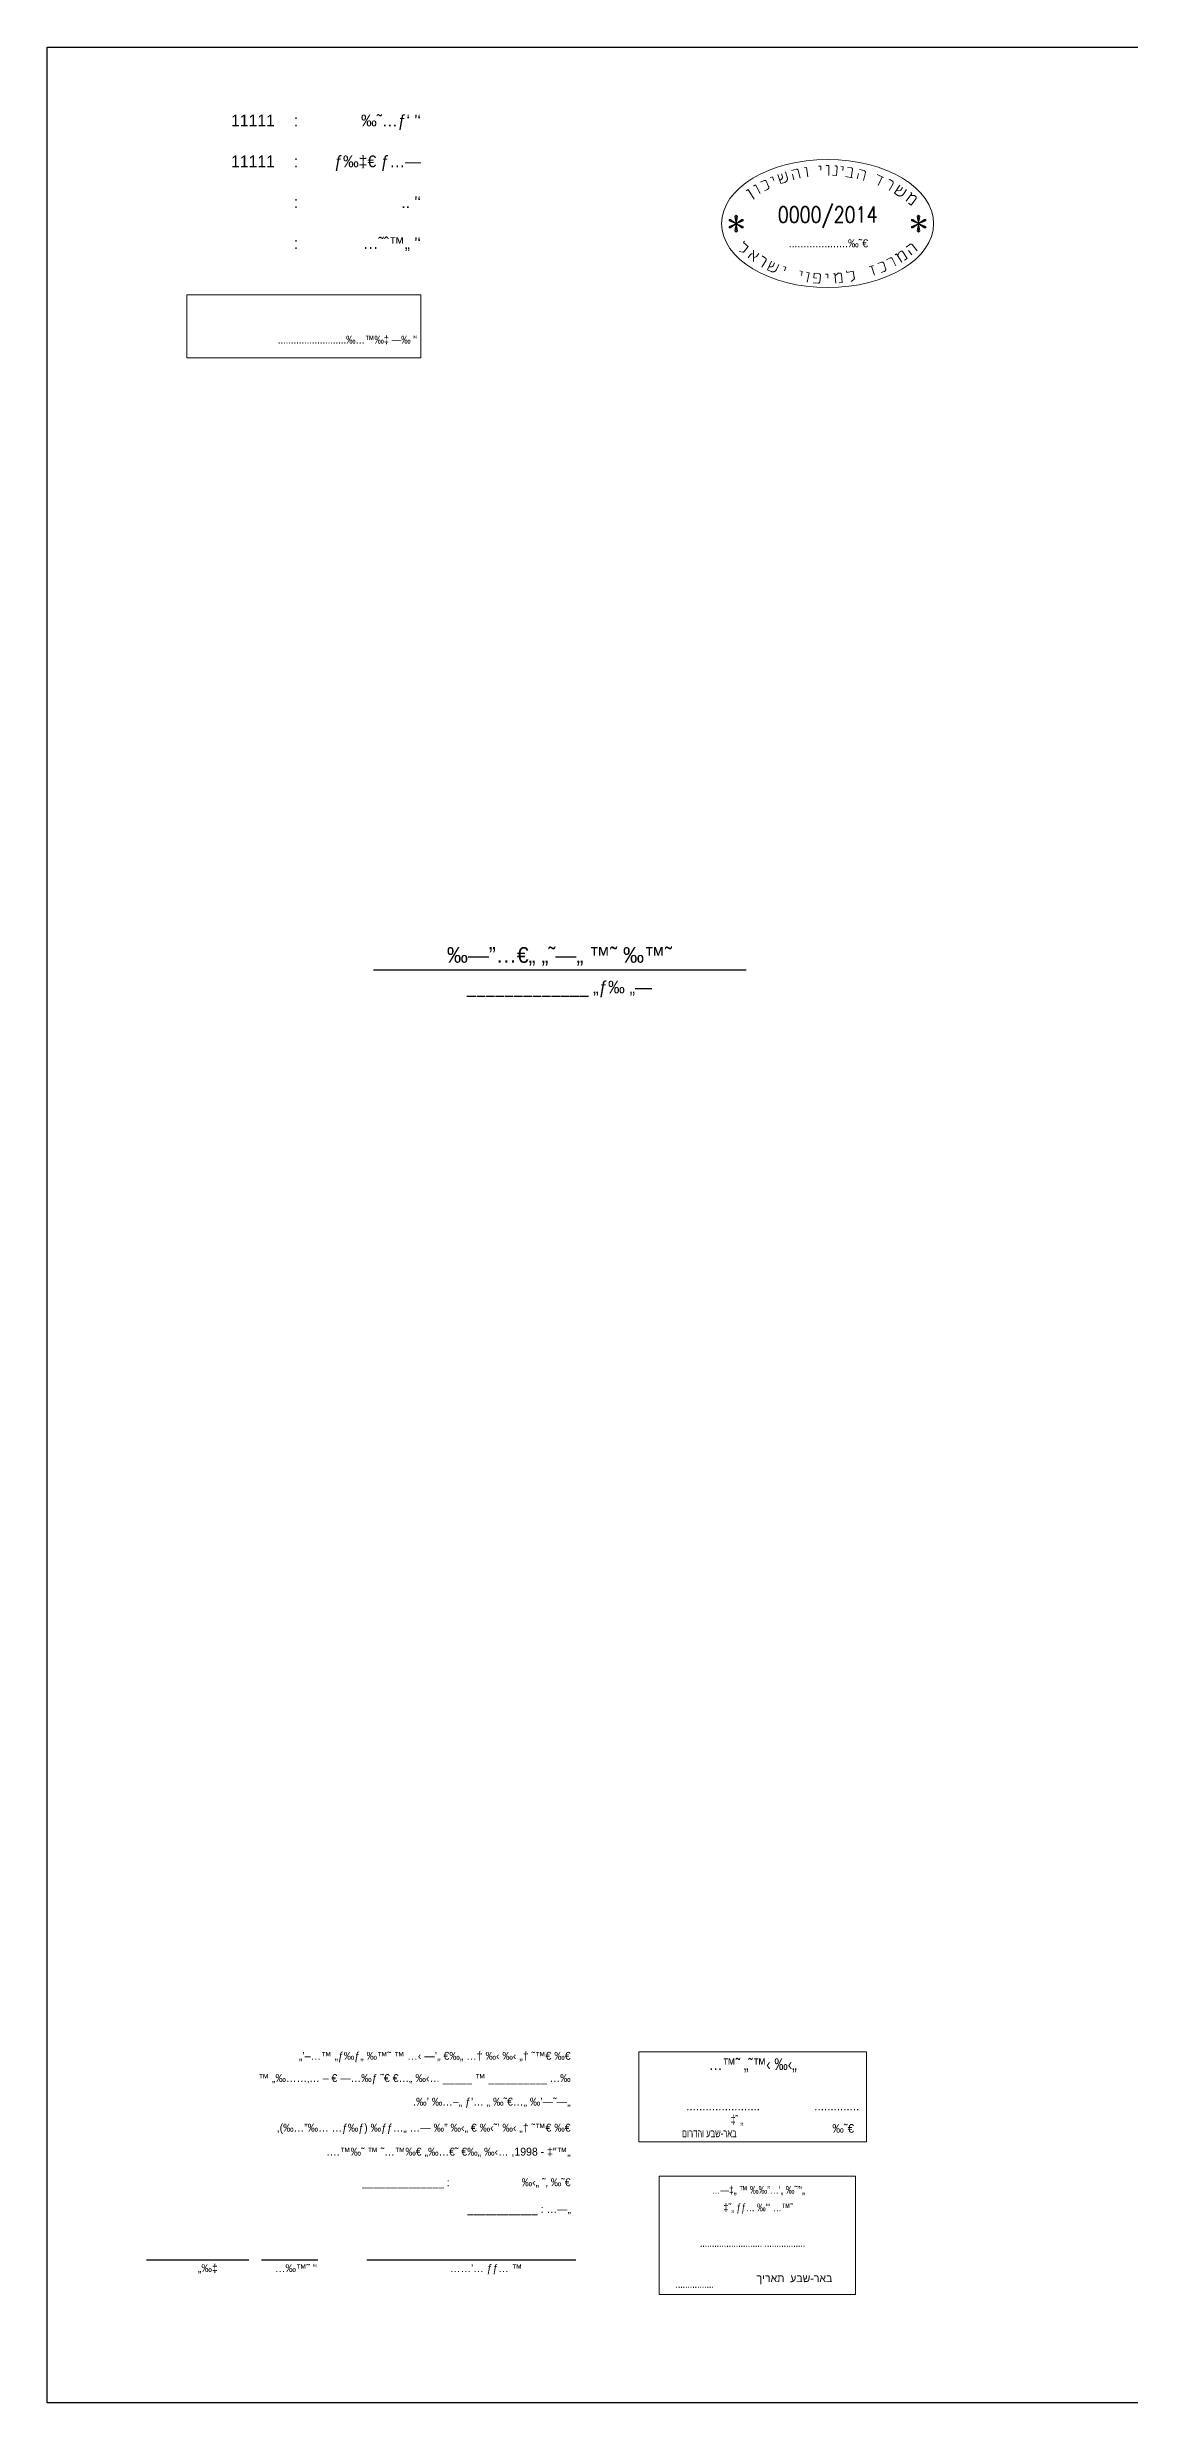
# Model space of a CAD drawing. Header units: millimetres. Extents: x 178072 to 181473, y 610673 to 612173.
# Drawn here: x 179723 to 180413, y 610673 to 612173 of the extents above; entities that cross this region are included whole.
import ezdxf
from ezdxf.enums import TextEntityAlignment as Align

# ---------------------------------------------------------------- set-up
doc = ezdxf.new("R2010")
doc.units = ezdxf.units.MM
doc.header["$LTSCALE"] = 6
doc.layers.add('DS-Hat', color=5, linetype='Continuous', lineweight=15)
doc.layers.add('T', color=6, linetype='Continuous', lineweight=15)
for name, color, linetype in [('REMARKS', 7, 'Continuous'), ('TR_GILAYON', 7, 'Continuous'), ('TR_GILYON', 7, 'Continuous')]:
    doc.layers.add(name, color=color, linetype=linetype)
doc.styles.add('C', font='complex.shx')
doc.styles.add('H', font='SIMPHEB')
doc.styles.add('HEBTEXT', font='HEBTXT.SHX')
doc.styles.add('style1', font='tovana02.shx')
doc.styles.add('TRHEBTXT', font='HEBTXT.SHX')

# ---------------------------------------------------------------- blocks, each defined once
blk = doc.blocks.new('RISH-MAX')
at = {"layer": 'TR_GILAYON'}
blk.add_lwpolyline([(0, 0), (0, 600), (700, 600), (700, 0)], close=True, dxfattribs=at)
blk = doc.blocks.new('5')
at = {"color": 3}
for p, q in [((-0.06996200431525068, 0.293887950342981), (0.004914705046381584, 0.293887950342981)), ((0.004914705046381584, 0.1688463168875813), (0.004667587193701195, 0.1688463168875813)), ((0.004914705046381584, 0.293887950342981), (0.004914705046381584, 0.1688463168875813))]:
    blk.add_line(p, q, dxfattribs=at)
blk = doc.blocks.new('8')
at = {"color": 3}
for p, q in [((-0.1519817995097128, 0.3006811191109549), (-0.1020639932686223, 0.3006811191109549)), ((-0.1020639932686223, 0.2255572918966422), (-0.1023111111213026, 0.2255572918966422)), ((-0.1020639932686223, 0.0006800459590685648), (-0.1023111111213026, 0.0006800459590685648)), ((-0.1020639932686223, 0.3006811191109549), (-0.1020639932686223, 0.0006800459590685648)), ((-0.00222838078644827, 0.3006811191109549), (-0.1020639932686223, 0.2255572918966422)), ((0.04768942545463517, 0.3006811191109549), (-0.00222838078644827, 0.3006811191109549)), ((-0.00222838078644827, 0.0006800459590685648), (0.09760723169572572, 0.0006800459590685648)), ((0.05164331109750009, 0.3004340012582745), (0.04768942545463517, 0.3006811191109549)), ((0.0555971967403579, 0.2999397655529172), (0.05164331109750009, 0.3004340012582745)), ((0.05930396453053532, 0.2991984119948832), (0.0555971967403579, 0.2999397655529172)), ((0.06325785017339314, 0.2982099405841687), (0.05930396453053532, 0.2991984119948832)), ((0.06696461796357767, 0.296727233468097), (0.06325785017339314, 0.2982099405841687)), ((0.0704242679010747, 0.2952445263520218), (0.06696461796357767, 0.296727233468097)), ((0.07388391783857884, 0.2932675835305929), (0.0704242679010747, 0.2952445263520218)), ((0.07709644992339548, 0.2910435228564872), (0.07388391783857884, 0.2932675835305929)), ((0.08030898200821923, 0.288572344329701), (0.07709644992339548, 0.2910435228564872)), ((0.08302727838768931, 0.2861011658029149), (0.08030898200821923, 0.288572344329701)), ((0.08574557476715228, 0.283135751570768), (0.08302727838768931, 0.2861011658029149)), ((0.08821675329393486, 0.2799232194859478), (0.08574557476715228, 0.283135751570768)), ((0.09044081396804415, 0.276710687401124), (0.08821675329393486, 0.2799232194859478)), ((0.09217063893679978, 0.2732510374636234), (0.09044081396804415, 0.276710687401124)), ((0.09390046390554829, 0.2697913875261229), (0.09217063893679978, 0.2732510374636234)), ((0.09538317102161642, 0.2660846197359419), (0.09390046390554829, 0.2697913875261229)), ((0.09637164243233087, 0.2623778519457645), (0.09538317102161642, 0.2660846197359419)), ((0.09711299599037204, 0.2584239663029031), (0.09637164243233087, 0.2623778519457645)), ((0.09760723169572572, 0.2544700806600453), (0.09711299599037204, 0.2584239663029031)), ((0.09760723169572572, 0.2507633128698643), (0.09760723169572572, 0.2544700806600453)), ((0.09760723169572572, 0.0006800459590685648), (0.09760723169572572, 0.2507633128698643))]:
    blk.add_line(p, q, dxfattribs=at)
blk = doc.blocks.new('1')
at = {"color": 3}
for p, q in [((-0.07784212359377563, 0.3528842936251166), (-0.07808924144645601, 0.3528842936251166)), ((-0.07784212359377563, 0.3029664873840296), (-0.07784212359377563, 0.3528842936251166)), ((0.1218291013705795, 0.3029664873840296), (-0.07784212359377563, 0.3029664873840296)), ((0, 0), (0.09983561248217399, 0.04991780624108699)), ((0.09983561248217399, 0.04991780624108699), (0.1032952624196781, 0.05362457403126797)), ((0.1032952624196781, 0.05362457403126797), (0.1065077945045019, 0.05733134182144894)), ((0.1065077945045019, 0.05733134182144894), (0.1092260908839648, 0.06128522746430676)), ((0.1092260908839648, 0.06128522746430676), (0.1119443872634278, 0.06548623095984496)), ((0.1119443872634278, 0.06548623095984496), (0.1141684479375371, 0.06993435230806)), ((0.1141684479375371, 0.06993435230806), (0.116145390758966, 0.07438247365627504)), ((0.116145390758966, 0.07438247365627504), (0.1178752157277216, 0.07883059500449008)), ((0.1178752157277216, 0.07883059500449008), (0.1193579228437898, 0.08352583420538551)), ((0.1193579228437898, 0.08352583420538551), (0.1203463942545042, 0.08846819125895777)), ((0.1203463942545042, 0.08846819125895777), (0.1213348656652187, 0.0931634304598532)), ((0.1213348656652187, 0.0931634304598532), (0.1218291013705795, 0.09810578751342547)), ((0.1218291013705795, 0.1030481445669977), (0.1218291013705795, 0.3029664873840296)), ((0.1218291013705795, 0.09810578751342547), (0.1218291013705795, 0.1030481445669977))]:
    blk.add_line(p, q, dxfattribs=at)
blk = doc.blocks.new('7')
at = {"color": 3}
for p, q in [((0.05063146496447501, 0.3006811191109549), (-0.0993690716114699, 0.3006811191109549)), ((-0.0993690716114699, 0.3006811191109549), (-0.0993690716114699, 0.1506805825350099)), ((-0.0993690716114699, 0.1506805825350099), (0.0007136587233844693, 0.1506805825350099)), ((-0.0993690716114699, 0.0006800459590685648), (0.05063146496447501, 0.0006800459590685648)), ((0.0007136587233844693, 0.1506805825350099), (0.0004665408707111851, 0.1506805825350099)), ((0.05458535060733283, 0.3004340012582745), (0.05063146496447501, 0.3006811191109549)), ((0.05063146496447501, 0.0006800459590685648), (0.05458535060733283, 0.0009271638117489545)), ((0.05829211839751736, 0.2999397655529172), (0.05458535060733283, 0.3004340012582745)), ((0.05458535060733283, 0.0009271638117489545), (0.05829211839751736, 0.001174281664425791)), ((0.06224600404037517, 0.2991984119948832), (0.05829211839751736, 0.2999397655529172)), ((0.05829211839751736, 0.001174281664425791), (0.06224600404037517, 0.001915635222463408)), ((0.06595277183055259, 0.2982099405841687), (0.06224600404037517, 0.2991984119948832)), ((0.06224600404037517, 0.001915635222463408), (0.06595277183055259, 0.003151224485854698)), ((0.06965953962073002, 0.296727233468097), (0.06595277183055259, 0.2982099405841687)), ((0.06595277183055259, 0.003151224485854698), (0.06965953962073002, 0.004386813749249541)), ((0.07311918955823415, 0.2952445263520218), (0.06965953962073002, 0.296727233468097)), ((0.06965953962073002, 0.004386813749249541), (0.07311918955823415, 0.006116638717998057)), ((0.07657883949573119, 0.2932675835305929), (0.07311918955823415, 0.2952445263520218)), ((0.07311918955823415, 0.006116638717998057), (0.07657883949573119, 0.008093581539426964)), ((0.08003848943323533, 0.2910435228564872), (0.07657883949573119, 0.2932675835305929)), ((0.07657883949573119, 0.008093581539426964), (0.08003848943323533, 0.01031764221353626)), ((0.08300390366537869, 0.288572344329701), (0.08003848943323533, 0.2910435228564872)), ((0.08003848943323533, 0.01031764221353626), (0.08300390366537869, 0.01254170288764556)), ((0.08596931789752205, 0.2861011658029149), (0.08300390366537869, 0.288572344329701)), ((0.08300390366537869, 0.01254170288764556), (0.08596931789752205, 0.01525999926710853)), ((0.08844049642431173, 0.283135751570768), (0.08596931789752205, 0.2861011658029149)), ((0.08596931789752205, 0.01525999926710853), (0.08844049642431173, 0.01822541349925189)), ((0.09091167495109431, 0.2799232194859478), (0.08844049642431173, 0.283135751570768)), ((0.08844049642431173, 0.01822541349925189), (0.09091167495109431, 0.02119082773139525)), ((0.09313573562520361, 0.276710687401124), (0.09091167495109431, 0.2799232194859478)), ((0.09091167495109431, 0.02119082773139525), (0.09313573562520361, 0.02465047766889938)), ((0.09511267844663251, 0.2732510374636234), (0.09313573562520361, 0.276710687401124)), ((0.09313573562520361, 0.02465047766889938), (0.09511267844663251, 0.02786300975371958)), ((0.09659538556270775, 0.2697913875261229), (0.09511267844663251, 0.2732510374636234)), ((0.09511267844663251, 0.02786300975371958), (0.09659538556270775, 0.03156977754390056)), ((0.09807809267877587, 0.2660846197359419), (0.09659538556270775, 0.2697913875261229)), ((0.09659538556270775, 0.03156977754390056), (0.09807809267877587, 0.03527654533408153)), ((0.09906656408949033, 0.2623778519457645), (0.09807809267877587, 0.2660846197359419)), ((0.09807809267877587, 0.03527654533408153), (0.09906656408949033, 0.03898331312425896)), ((0.09980791764752439, 0.2584239663029031), (0.09906656408949033, 0.2623778519457645)), ((0.09906656408949033, 0.03898331312425896), (0.09980791764752439, 0.04293719876712032)), ((0.1003021533528852, 0.2544700806600453), (0.09980791764752439, 0.2584239663029031)), ((0.09980791764752439, 0.04293719876712032), (0.1003021533528852, 0.04664396655729774)), ((0.1005492712055656, 0.2507633128698643), (0.1003021533528852, 0.2544700806600453)), ((0.1003021533528852, 0.04664396655729774), (0.1005492712055656, 0.05059785220015556)), ((0.1005492712055656, 0.05059785220015556), (0.1005492712055656, 0.2507633128698643))]:
    blk.add_line(p, q, dxfattribs=at)
blk = doc.blocks.new('6')
at = {"color": 3}
for p, q in [((-0.04026699066984207, 0.3006811191109549), (0.03460971869179019, 0.3006811191109549)), ((0.03460971869179019, 0.0006800459590685648), (0.0343626008391098, 0.0006800459590685648)), ((0.03460971869179019, 0.3006811191109549), (0.03460971869179019, 0.0006800459590685648))]:
    blk.add_line(p, q, dxfattribs=at)
blk = doc.blocks.new('9')
at = {"color": 3}
for p, q in [((-0.07391865020313304, 0.303398398456082), (0.07583476852013149, 0.303398398456082)), ((0.0009580591584992248, 0.003397325304195675), (0.0007109413058188352, 0.003397325304195675)), ((0.0009580591584992248, 0.303398398456082), (0.0009580591584992248, 0.003397325304195675)), ((0.07583476852013149, 0.303398398456082), (0.0755876506674511, 0.303398398456082))]:
    blk.add_line(p, q, dxfattribs=at)
blk = doc.blocks.new('0')
at = {"color": 3}
for p, q in [((-0.09626269296067846, 0.2970742190339948), (-0.09650981081335885, 0.2970742190339948)), ((0.02853182264203724, 0.2970742190339948), (-0.09626269296067846, 0.2970742190339948)), ((0.02284811203043091, -0.0004556755911053756), (0.02754335123132279, 0.001027031524966304)), ((0.02754335123132279, 0.001027031524966304), (0.03223859043222177, 0.002756856493718374)), ((0.03248570828489505, 0.2968271011813144), (0.02853182264203724, 0.2970742190339948)), ((0.03223859043222177, 0.002756856493718374), (0.03668671178043326, 0.00473379931514728)), ((0.03619247607507958, 0.2963328654759572), (0.03248570828489505, 0.2968271011813144)), ((0.0401463617179374, 0.2955915119179231), (0.03619247607507958, 0.2963328654759572)), ((0.03668671178043326, 0.00473379931514728), (0.04088771527597146, 0.007204977841933413)), ((0.04385312950811482, 0.2946030405072086), (0.0401463617179374, 0.2955915119179231)), ((0.04088771527597146, 0.007204977841933413), (0.04508871877150966, 0.009676156368719546)), ((0.04755989729829224, 0.293120333391137), (0.04385312950811482, 0.2946030405072086)), ((0.04508871877150966, 0.009676156368719546), (0.04904260441436747, 0.01264157060086291)), ((0.05126666508847677, 0.2916376262750617), (0.04755989729829224, 0.293120333391137)), ((0.04904260441436747, 0.01264157060086291), (0.05299649005722529, 0.01560698483300627)), ((0.05447919717330052, 0.2896606834536328), (0.05126666508847677, 0.2916376262750617)), ((0.05299649005722529, 0.01560698483300627), (0.05645613999472943, 0.0190666347705104)), ((0.05793884711079755, 0.2874366227795271), (0.05447919717330052, 0.2896606834536328)), ((0.05645613999472943, 0.0190666347705104), (0.05991578993222646, 0.02252628470801099)), ((0.06090426134294091, 0.284965444252741), (0.05793884711079755, 0.2874366227795271)), ((0.05991578993222646, 0.02252628470801099), (0.06288120416436982, 0.0264801703508688)), ((0.06386967557508427, 0.2824942657259548), (0.06090426134294091, 0.284965444252741)), ((0.06288120416436982, 0.0264801703508688), (0.06584661839651318, 0.03043405599372662)), ((0.06658797195455435, 0.2795288514938079), (0.06386967557508427, 0.2824942657259548)), ((0.06584661839651318, 0.03043405599372662), (0.06831779692330286, 0.03463505948926482)), ((0.06881203262865654, 0.2763163194089877), (0.06658797195455435, 0.2795288514938079)), ((0.06831779692330286, 0.03463505948926482), (0.07078897545008545, 0.03883606298479947)), ((0.07103609330276583, 0.273103787324164), (0.06881203262865654, 0.2763163194089877)), ((0.07078897545008545, 0.03883606298479947), (0.07276591827151435, 0.04328418433301806)), ((0.07301303612419474, 0.2696441373866634), (0.07103609330276583, 0.273103787324164)), ((0.07276591827151435, 0.04328418433301806), (0.07449574324026997, 0.04797942353390994)), ((0.07474286109294326, 0.2661844874491628), (0.07301303612419474, 0.2696441373866634)), ((0.07449574324026997, 0.04797942353390994), (0.0759784503563381, 0.05267466273480537)), ((0.0759784503563381, 0.2624777196589818), (0.07474286109294326, 0.2661844874491628)), ((0.07696692176705255, 0.2587709518688044), (0.0759784503563381, 0.2624777196589818)), ((0.0759784503563381, 0.05267466273480537), (0.07696692176705255, 0.0573699019357008)), ((0.07795539317776701, 0.254817066225943), (0.07696692176705255, 0.2587709518688044)), ((0.07696692176705255, 0.0573699019357008), (0.07770827532509372, 0.06231225898927306)), ((0.07770827532509372, 0.06231225898927306), (0.0782025110304474, 0.06725461604284533)), ((0.0782025110304474, 0.2508631805830852), (0.07795539317776701, 0.254817066225943)), ((0.07844962888312779, 0.2471564127929042), (0.0782025110304474, 0.2508631805830852)), ((0.0782025110304474, 0.06725461604284533), (0.07844962888312779, 0.07194985524374076)), ((0.07844962888312779, 0.07194985524374076), (0.07844962888312779, 0.2471564127929042)), ((-0.09626269296067846, -0.002926854117891509), (0.003572919521495521, -0.002926854117891509)), ((0.003572919521495521, -0.002926854117891509), (0.008515276575067787, -0.002679736265211119)), ((0.008515276575067787, -0.002679736265211119), (0.01321051577595966, -0.002185500559853892)), ((0.01321051577595966, -0.002185500559853892), (0.01815287282953193, -0.001444147001819829)), ((0.01815287282953193, -0.001444147001819829), (0.02284811203043091, -0.0004556755911053756))]:
    blk.add_line(p, q, dxfattribs=at)
blk = doc.blocks.new('3')
at = {"color": 3}
for p, q in [((-0.09322148987719459, 0.2990275471804686), (-0.09346860772987498, 0.2990275471804686)), ((0.03157302572552112, 0.2990275471804686), (-0.09322148987719459, 0.2990275471804686)), ((0.03552691136837893, 0.2987804293277883), (0.03157302572552112, 0.2990275471804686)), ((0.03948079701123675, 0.298286193622431), (0.03552691136837893, 0.2987804293277883)), ((0.04318756480142127, 0.297544840064397), (0.03948079701123675, 0.298286193622431)), ((0.04714145044427909, 0.2965563686536825), (0.04318756480142127, 0.297544840064397)), ((0.05060110038177612, 0.2950736615376108), (0.04714145044427909, 0.2965563686536825)), ((0.05430786817196065, 0.2935909544215356), (0.05060110038177612, 0.2950736615376108)), ((0.05776751810945768, 0.2916140116001067), (0.05430786817196065, 0.2935909544215356)), ((0.06098005019428143, 0.2893899509260009), (0.05776751810945768, 0.2916140116001067)), ((0.06394546442642479, 0.2869187723992148), (0.06098005019428143, 0.2893899509260009)), ((0.06691087865856815, 0.2844475938724287), (0.06394546442642479, 0.2869187723992148)), ((0.06962917503803823, 0.2814821796402818), (0.06691087865856815, 0.2844475938724287)), ((0.07210035356482081, 0.2782696475554616), (0.06962917503803823, 0.2814821796402818)), ((0.07407729638624971, 0.2750571154706378), (0.07210035356482081, 0.2782696475554616)), ((0.07605423920767862, 0.2715974655331372), (0.07407729638624971, 0.2750571154706378)), ((0.07778406417643424, 0.2681378155956367), (0.07605423920767862, 0.2715974655331372)), ((0.07901965343982198, 0.2644310478054557), (0.07778406417643424, 0.2681378155956367)), ((0.08025524270321682, 0.2607242800152783), (0.07901965343982198, 0.2644310478054557)), ((0.08099659626125089, 0.2567703943724169), (0.08025524270321682, 0.2607242800152783)), ((0.08149083196661167, 0.2528165087295591), (0.08099659626125089, 0.2567703943724169)), ((0.08149083196661167, 0.2491097409393781), (0.08149083196661167, 0.2528165087295591)), ((0.08149083196661167, -0.0009735259714176436), (0.08149083196661167, 0.2491097409393781))]:
    blk.add_line(p, q, dxfattribs=at)
blk = doc.blocks.new('11')
at = {"color": 3}
for p, q in [((-0.1031256652134331, 0.3002363087450384), (-0.1033727830661064, 0.3002363087450384)), ((-0.1031256652134331, 0.1751946752896387), (-0.1033727830661064, 0.1751946752896387)), ((0.04687487136251178, 0.3002363087450384), (-0.1031256652134331, 0.3002363087450384)), ((-0.1031256652134331, 0.0002352355931520833), (-0.1031256652134331, 0.1751946752896387)), ((0.0508287570053696, 0.299989190892358), (0.04687487136251178, 0.3002363087450384)), ((0.05453552479554702, 0.2994949551870008), (0.0508287570053696, 0.299989190892358)), ((0.05848941043840483, 0.2987536016289667), (0.05453552479554702, 0.2994949551870008)), ((0.06219617822858936, 0.2977651302182522), (0.05848941043840483, 0.2987536016289667)), ((0.06590294601876678, 0.2962824231021806), (0.06219617822858936, 0.2977651302182522)), ((0.0696097138089442, 0.2947997159861053), (0.06590294601876678, 0.2962824231021806)), ((0.07282224589376796, 0.2928227731646764), (0.0696097138089442, 0.2947997159861053)), ((0.0762818958312721, 0.2905987124905707), (0.07282224589376796, 0.2928227731646764)), ((0.07924731006341545, 0.2881275339637845), (0.0762818958312721, 0.2905987124905707)), ((0.08221272429555881, 0.2856563554369984), (0.07924731006341545, 0.2881275339637845)), ((0.0846839028223485, 0.2826909412048515), (0.08221272429555881, 0.2856563554369984)), ((0.08715508134913108, 0.2794784091200313), (0.0846839028223485, 0.2826909412048515)), ((0.08937914202324038, 0.2762658770352076), (0.08715508134913108, 0.2794784091200313)), ((0.09135608484466928, 0.272806227097707), (0.08937914202324038, 0.2762658770352076)), ((0.0930859098134178, 0.2693465771602064), (0.09135608484466928, 0.272806227097707)), ((0.09432149907681264, 0.2656398093700254), (0.0930859098134178, 0.2693465771602064)), ((0.0953099704875271, 0.261933041579848), (0.09432149907681264, 0.2656398093700254)), ((0.09605132404556116, 0.2579791559369866), (0.0953099704875271, 0.261933041579848)), ((0.09654555975092194, 0.2540252702941288), (0.09605132404556116, 0.2579791559369866)), ((0.09679267760360233, 0.2503185025039478), (0.09654555975092194, 0.2540252702941288)), ((0.09679267760360233, 0.0002352355931520833), (0.09679267760360233, 0.2503185025039478))]:
    blk.add_line(p, q, dxfattribs=at)
blk = doc.blocks.new('4')
at = {"color": 3}
for p, q in [((-0.1196809798810463, 0.2990275471804686), (-0.1196809798810463, -0.0009735259714176436)), ((-0.1196809798810463, 0.09910920436343673), (-0.04480427051941405, 0.1364240001179127)), ((-0.04480427051941405, 0.1364240001179127), (-0.01984536739887233, 0.1613829032384579)), ((-0.01984536739887233, 0.1613829032384579), (-0.007489474764938109, 0.1865889242116801)), ((-0.007489474764938109, 0.2864245366938576), (-0.007736592617618498, 0.2864245366938576)), ((-0.007489474764938109, 0.1865889242116801), (-0.007489474764938109, 0.2864245366938576)), ((0.017716546208284, -0.0002321724133800274), (0.02389449252525111, 0.0005091811446540362)), ((0.02389449252525111, 0.0005091811446540362), (0.0303195566948915, 0.001497652555368489)), ((0.0303195566948915, 0.001497652555368489), (0.03649750301185861, 0.002980359671440169)), ((0.03649750301185861, 0.002980359671440169), (0.04242833147614533, 0.004710184640192239)), ((0.04242833147614533, 0.004710184640192239), (0.04835915994043916, 0.006687127461621145)), ((0.04835915994043916, 0.006687127461621145), (0.05428998840472588, 0.009158305988407278)), ((0.05428998840472588, 0.009158305988407278), (0.0599736990163322, 0.0118766023678738)), ((0.0599736990163322, 0.0118766023678738), (0.06565740962794564, 0.01459489874733677)), ((0.06565740962794564, 0.01459489874733677), (0.07109400238687158, 0.01780743083216052)), ((0.07109400238687158, 0.01780743083216052), (0.07653059514580463, 0.0215141986223415)), ((0.07653059514580463, 0.0215141986223415), (0.08147295219937689, 0.02522096641251892)), ((0.08147295219937689, 0.02522096641251892), (0.08641530925294916, 0.02917485205538028)), ((0.08641530925294916, 0.02917485205538028), (0.09111054845384103, 0.03337585555091493)), ((0.09111054845384103, 0.03337585555091493), (0.09555866980205963, 0.03782397689912997)), ((0.09555866980205963, 0.03782397689912997), (0.09975967329759783, 0.0425192161000254)), ((0.09975967329759783, 0.0425192161000254), (0.103960676793136, 0.04746157315359767)), ((0.103960676793136, 0.04746157315359767), (0.1076674445833135, 0.05265104805985032)), ((0.1076674445833135, 0.05265104805985032), (0.1111270945208176, 0.05784052296610298)), ((0.1111270945208176, 0.05784052296610298), (0.1143396266056342, 0.06327711572503247)), ((0.1143396266056342, 0.06327711572503247), (0.1173050408377776, 0.06896082633664236)), ((0.1173050408377776, 0.06896082633664236), (0.1197762193645673, 0.07464453694825224)), ((0.1197762193645673, 0.07464453694825224), (0.122247397891357, 0.08057536541253896)), ((0.122247397891357, 0.08057536541253896), (0.1242243407127859, 0.08650619387682568)), ((0.1242243407127859, 0.08650619387682568), (0.1259541656815344, 0.09268414019379279)), ((0.1259541656815344, 0.09268414019379279), (0.1274368727976025, 0.0988620865107599)), ((0.1274368727976025, 0.0988620865107599), (0.1284253442083241, 0.1050400328277235)), ((0.1284253442083241, 0.1050400328277235), (0.1294138156190314, 0.1114650969973709)), ((0.1294138156190314, 0.1114650969973709), (0.1299080513243922, 0.1176430433143345)), ((0.1299080513243922, 0.2990275471804686), (0.1296609334717118, 0.2990275471804686)), ((0.1299080513243922, 0.124068107483982), (0.1299080513243922, 0.2990275471804686)), ((0.1299080513243922, 0.1176430433143345), (0.1299080513243922, 0.124068107483982)), ((-0.1196809798810463, -0.0009735259714176436), (0.005113535721676499, -0.0009735259714176436)), ((0.005113535721676499, -0.0009735259714176436), (0.0112914820386365, -0.000726408118737254)), ((0.0112914820386365, -0.000726408118737254), (0.017716546208284, -0.0002321724133800274))]:
    blk.add_line(p, q, dxfattribs=at)
blk = doc.blocks.new('2')
at = {"color": 3}
for p, q in [((-0.1071464263888373, 0.2990275471804686), (0.09252479857551066, -0.0009735259714176436)), ((-0.1066521906834836, 0.1317287609170208), (-0.1071464263888373, 0.1280219931268398)), ((-0.1071464263888373, 0.1280219931268398), (-0.1071464263888373, 0.124068107483982)), ((-0.1071464263888373, 0.124068107483982), (-0.1071464263888373, -0.0009735259714176436)), ((-0.1059108371254496, 0.1356826465598786), (-0.1066521906834836, 0.1317287609170208)), ((-0.1046752478620547, 0.1393894143500596), (-0.1059108371254496, 0.1356826465598786)), ((-0.1034396585986599, 0.143096182140237), (-0.1046752478620547, 0.1393894143500596)), ((-0.1017098336299114, 0.146802949930418), (-0.1034396585986599, 0.143096182140237)), ((-0.09973289080848247, 0.1500154820152382), (-0.1017098336299114, 0.146802949930418)), ((-0.09775594798705356, 0.1534751319527423), (-0.09973289080848247, 0.1500154820152382)), ((-0.09528476946026387, 0.1564405461848857), (-0.09775594798705356, 0.1534751319527423)), ((-0.0925664730808009, 0.159405960417029), (-0.09528476946026387, 0.1564405461848857)), ((-0.06760756996025208, 0.1843648635375708), (-0.0925664730808009, 0.159405960417029)), ((0.0280270390263837, 0.1136891576714767), (0.07794484526747425, 0.1636069639125672)), ((0.07794484526747425, 0.1636069639125672), (0.08066314164693722, 0.1665723781447106)), ((0.08066314164693722, 0.1665723781447106), (0.0831343201737269, 0.169537792376854)), ((0.0831343201737269, 0.169537792376854), (0.0853583808478291, 0.1727503244616777)), ((0.0853583808478291, 0.1727503244616777), (0.08708820581658472, 0.1762099743991783)), ((0.08708820581658472, 0.1762099743991783), (0.08881803078533324, 0.1799167421893557)), ((0.08881803078533324, 0.1799167421893557), (0.09005362004872808, 0.1836235099795367)), ((0.09005362004872808, 0.1836235099795367), (0.09128920931212292, 0.1873302777697177)), ((0.09128920931212292, 0.1873302777697177), (0.09203056287015698, 0.1912841634125755)), ((0.09203056287015698, 0.1912841634125755), (0.09252479857551066, 0.1949909312027565)), ((0.09252479857551066, 0.2990275471804686), (0.09227768072283027, 0.2990275471804686)), ((0.09252479857551066, 0.1989448168456143), (0.09252479857551066, 0.2990275471804686)), ((0.09252479857551066, 0.1949909312027565), (0.09252479857551066, 0.1989448168456143)), ((-0.1071464263888373, -0.0009735259714176436), (-0.1073935442415177, -0.0009735259714176436)), ((0.09252479857551066, -0.0009735259714176436), (0.09227768072283027, -0.0009735259714176436))]:
    blk.add_line(p, q, dxfattribs=at)
blk = doc.blocks.new('13')
at = {"color": 3}
for p, q in [((-0.02027562593482202, 0.2994187105236676), (-0.02059065951062422, 0.2994187105236676)), ((0.004612026553743931, 0.2994187105236676), (-0.02027562593482202, 0.2994187105236676)), ((0.009022496615010311, 0.2991036769478619), (0.004612026553743931, 0.2994187105236676)), ((0.01343296667626959, 0.2987886433720597), (0.009022496615010311, 0.2991036769478619)), ((0.01752840316173376, 0.297843542644646), (0.01343296667626959, 0.2987886433720597)), ((0.02162383964719083, 0.2962683747656207), (0.01752840316173376, 0.297843542644646)), ((0.02571927613264791, 0.2946932068865991), (0.02162383964719083, 0.2962683747656207)), ((0.02949967904230277, 0.2928030054317716), (0.02571927613264791, 0.2946932068865991)), ((0.03328008195195764, 0.2902827368253362), (0.02949967904230277, 0.2928030054317716)), ((0.0367454512858103, 0.2877624682188973), (0.03328008195195764, 0.2902827368253362)), ((0.03989578704385366, 0.2849271660366561), (0.0367454512858103, 0.2877624682188973)), ((0.04304612280190412, 0.281461796702807), (0.03989578704385366, 0.2849271660366561)), ((0.04556639140833596, 0.2779964273689579), (0.04304612280190412, 0.281461796702807)), ((0.0477716264389727, 0.2745310580351052), (0.04556639140833596, 0.2779964273689579)), ((0.04997686146960234, 0.2704356215496482), (0.0477716264389727, 0.2745310580351052)), ((0.05155202934862757, 0.2666552186399933), (0.04997686146960234, 0.2704356215496482)), ((0.05281216365184349, 0.2622447485787269), (0.05155202934862757, 0.2666552186399933)), ((0.05375726437925721, 0.2581493120932663), (0.05281216365184349, 0.2622447485787269)), ((0.05438733153086872, 0.2537388420320035), (0.05375726437925721, 0.2581493120932663)), ((0.05470236510667092, 0.2493283719707406), (0.05438733153086872, 0.2537388420320035)), ((0.05470236510667092, -0.0004932536422934675), (0.05470236510667092, 0.2493283719707406)), ((-0.07036596448774901, -0.0004932536422934675), (0.05470236510667092, -0.0004932536422934675))]:
    blk.add_line(p, q, dxfattribs=at)
blk = doc.blocks.new('14')
at = {"color": 3}
for p, q in [((-0.1123556713333613, 0.2994187105236676), (-0.1126707049091635, 0.2994187105236676)), ((0.01271265826105861, 0.2994187105236676), (-0.1123556713333613, 0.2994187105236676)), ((0.01712312832232499, 0.2991036769478619), (0.01271265826105861, 0.2994187105236676)), ((0.02121856480778206, 0.2987886433720597), (0.01712312832232499, 0.2991036769478619)), ((0.02562903486904844, 0.297843542644646), (0.02121856480778206, 0.2987886433720597)), ((0.02972447135450551, 0.2962683747656207), (0.02562903486904844, 0.297843542644646)), ((0.03381990783996258, 0.2946932068865991), (0.02972447135450551, 0.2962683747656207)), ((0.03760031074961745, 0.2928030054317716), (0.03381990783996258, 0.2946932068865991)), ((0.04138071365927232, 0.2902827368253362), (0.03760031074961745, 0.2928030054317716)), ((0.04484608299312498, 0.2877624682188973), (0.04138071365927232, 0.2902827368253362)), ((0.04799641875116833, 0.2849271660366561), (0.04484608299312498, 0.2877624682188973)), ((0.05083172093340949, 0.281461796702807), (0.04799641875116833, 0.2849271660366561)), ((0.05366702311565064, 0.2779964273689579), (0.05083172093340949, 0.281461796702807)), ((0.05587225814628738, 0.2745310580351052), (0.05366702311565064, 0.2779964273689579)), ((0.05776245960111481, 0.2704356215496482), (0.05587225814628738, 0.2745310580351052)), ((0.05965266105594225, 0.2666552186399933), (0.05776245960111481, 0.2704356215496482)), ((0.06091279535915817, 0.2622447485787269), (0.05965266105594225, 0.2666552186399933)), ((0.06185789608657188, 0.2581493120932663), (0.06091279535915817, 0.2622447485787269)), ((0.0624879632381834, 0.2537388420320035), (0.06185789608657188, 0.2581493120932663)), ((0.0624879632381834, 0.2493283719707406), (0.0624879632381834, 0.2537388420320035)), ((0.0624879632381834, -0.0004932536422934675), (0.0624879632381834, 0.2493283719707406)), ((-0.1123556713333613, -0.0004932536422934675), (0.1125783017911104, -0.0004932536422934675)), ((0.1125783017911104, -0.0004932536422934675), (0.1122632682153082, -0.0004932536422934675))]:
    blk.add_line(p, q, dxfattribs=at)
blk = doc.blocks.new('12')
at = {"color": 3}
for p, q in [((-0.1067236050598765, 0.2964968092082927), (0.1182103680645952, 0.2964968092082927)), ((0.06812002951166818, 0.2964968092082927), (0.06812002951166818, -0.00341515495766842)), ((0.1182103680645952, 0.2964968092082927), (0.117895334488793, 0.2964968092082927))]:
    blk.add_line(p, q, dxfattribs=at)
blk = doc.blocks.new('15')
at = {"color": 3}
for p, q in [((-0.04181391118222422, 0.2960853665096117), (0.03312973365292038, 0.2960853665096117)), ((0.03312973365292038, 0.2960853665096117), (0.03312973365292038, -0.05391515764663524)), ((0.03312973365292038, -0.05391515764663524), (0.03307703066780476, -0.05391515764663524))]:
    blk.add_line(p, q, dxfattribs=at)
blk = doc.blocks.new('Bekoret-stamp')
at = {"layer": 'DS-Hat'}
for p, q in [((-2.474105619020378, 0.0953295842334434), (-2.438453273765802, 0.0953295842334434)), ((-2.474105619020378, 0.0953295842334434), (-2.117331093620713, -0.1190866330018245)), ((-2.474105619020378, 0.0953295842334434), (-2.474105619020378, 0.05967723897886756)), ((-2.117331093620713, 0.0953295842334434), (-2.474105619020378, -0.1190866330018245)), ((-2.474105619020378, 0.05967723897886756), (-2.117331093620713, -0.08318321489334224)), ((-2.117331093620713, 0.05967723897886756), (-2.474105619020378, -0.08318321489334224)), ((-2.438453273765802, 0.0953295842334434), (-2.152983438875289, -0.1190866330018245)), ((-2.152983438875289, 0.0953295842334434), (-2.438453273765802, -0.1190866330018245)), ((-2.295843892747499, 0.2025376928510738), (-2.331496238002075, 0.1666342747425915)), ((-2.331496238002075, 0.1666342747425915), (-2.259940474639016, -0.1903913235109762)), ((-2.259940474639016, 0.1666342747425915), (-2.331496238002075, -0.1903913235109762)), ((-2.295843892747499, 0.2025376928510738), (-2.295843892747499, -0.226043668765552)), ((-2.295843892747499, 0.2025376928510738), (-2.259940474639016, 0.1666342747425915)), ((-2.117331093620713, 0.0953295842334434), (-2.152983438875289, 0.0953295842334434)), ((-2.117331093620713, 0.0953295842334434), (-2.117331093620713, 0.05967723897886756)), ((2.443212990068929, 0.0953295842334434), (2.086438464669264, -0.1190866330018245)), ((2.086438464669264, 0.0953295842334434), (2.12209080992384, 0.0953295842334434)), ((2.086438464669264, 0.0953295842334434), (2.443212990068929, -0.1190866330018245)), ((2.086438464669264, 0.0953295842334434), (2.086438464669264, 0.05967723897886756)), ((2.443212990068929, 0.05967723897886756), (2.086438464669264, -0.08318321489334224)), ((2.086438464669264, 0.05967723897886756), (2.443212990068929, -0.08318321489334224)), ((2.407560644814353, 0.0953295842334434), (2.12209080992384, -0.1190866330018245)), ((2.12209080992384, 0.0953295842334434), (2.407560644814353, -0.1190866330018245)), ((2.26495126379605, 0.2025376928510738), (2.229047845687568, 0.1666342747425915)), ((2.300603609050626, 0.1666342747425915), (2.229047845687568, -0.1903913235109762)), ((2.229047845687568, 0.1666342747425915), (2.300603609050626, -0.1903913235109762)), ((2.26495126379605, 0.2025376928510738), (2.300603609050626, 0.1666342747425915)), ((2.26495126379605, 0.2025376928510738), (2.26495126379605, -0.226043668765552)), ((2.443212990068929, 0.0953295842334434), (2.407560644814353, 0.0953295842334434)), ((2.443212990068929, 0.0953295842334434), (2.443212990068929, 0.05967723897886756)), ((-2.474105619020378, -0.1190866330018245), (-2.474356691874284, -0.1190866330018245)), ((-2.474105619020378, -0.1190866330018245), (-2.474356691874284, -0.1190866330018245)), ((-2.474105619020378, -0.1190866330018245), (-2.474356691874284, -0.1190866330018245)), ((-2.474105619020378, -0.08318321489334224), (-2.474105619020378, -0.1190866330018245)), ((-2.438453273765802, -0.1190866330018245), (-2.474105619020378, -0.1190866330018245)), ((-2.331496238002075, -0.1903913235109762), (-2.295843892747499, -0.226043668765552)), ((-2.295843892747499, -0.226043668765552), (-2.296094965601405, -0.226043668765552)), ((-2.295843892747499, -0.226043668765552), (-2.296094965601405, -0.226043668765552)), ((-2.295843892747499, -0.226043668765552), (-2.296094965601405, -0.226043668765552)), ((-2.259940474639016, -0.1903913235109762), (-2.295843892747499, -0.226043668765552)), ((-2.152983438875289, -0.1190866330018245), (-2.117331093620713, -0.1190866330018245)), ((-2.117331093620713, -0.1190866330018245), (-2.117582166474619, -0.1190866330018245)), ((-2.117331093620713, -0.1190866330018245), (-2.117582166474619, -0.1190866330018245)), ((-2.117331093620713, -0.1190866330018245), (-2.117582166474619, -0.1190866330018245)), ((-2.117331093620713, -0.08318321489334224), (-2.117331093620713, -0.1190866330018245)), ((2.086438464669264, -0.08318321489334224), (2.086438464669264, -0.1190866330018245)), ((2.12209080992384, -0.1190866330018245), (2.086438464669264, -0.1190866330018245)), ((2.086438464669264, -0.1190866330018245), (2.086689537523171, -0.1190866330018245)), ((2.086438464669264, -0.1190866330018245), (2.086689537523171, -0.1190866330018245)), ((2.086438464669264, -0.1190866330018245), (2.086689537523171, -0.1190866330018245)), ((2.229047845687568, -0.1903913235109762), (2.26495126379605, -0.226043668765552)), ((2.300603609050626, -0.1903913235109762), (2.26495126379605, -0.226043668765552)), ((2.26495126379605, -0.226043668765552), (2.265202336649956, -0.226043668765552)), ((2.26495126379605, -0.226043668765552), (2.265202336649956, -0.226043668765552)), ((2.26495126379605, -0.226043668765552), (2.265202336649956, -0.226043668765552)), ((2.407560644814353, -0.1190866330018245), (2.443212990068929, -0.1190866330018245)), ((2.443212990068929, -0.08318321489334224), (2.443212990068929, -0.1190866330018245)), ((2.443212990068929, -0.1190866330018245), (2.443464062922835, -0.1190866330018245)), ((2.443212990068929, -0.1190866330018245), (2.443464062922835, -0.1190866330018245)), ((2.443212990068929, -0.1190866330018245), (2.443464062922835, -0.1190866330018245))]:
    blk.add_line(p, q, dxfattribs=at)
at = {"layer": 'DS-Hat', "color": 0}
blk.add_ellipse((-0.008766241118230766, -0.00931408090162833), major_axis=(-2.650000000000006, 0), ratio=0.6037735849056609, dxfattribs=at)
at = {"layer": 'DS-Hat', "yscale": 0.8000000000000007, "zscale": 0.8}
for name, p, xscale, rotation in [('4', (-1.084192066557591, 1.020018395428622), 0.8000000000000029, 18.83765743794297), ('11', (-0.7723227860986341, 1.106472056660611), 0.799999999999997, 13.32787042028223), ('6', (-0.5279611590480684, 1.151914353181375), 0.800000000000003, 9.154380431653385), ('5', (-0.1790026905512079, 1.188884620728398), 0.8000000000000012, 1.430828361940178), ('13', (0.1720324841045908, 1.194988894721703), 0.7999999999999999, 355.6051712308935), ('5', (0.3422761221497268, 1.180409482853459), 0.7999999999999987, 350.7354567750727), ('14', (0.5271120267068454, 1.151250678646306), 0.8000000000000015, 348.8804082319238), ('11', (0.8140941288465484, 1.088073272785699), 0.7999999999999989, 346.6868322376179), ('12', (1.208086541998654, 0.9665782389814552), 0.800000000000002, 335.7912327964297), ('15', (-1.887617047247836, 0.6255666783045477), 0.7999999999999973, 32.33801736962504), ('6', (-1.722352320416469, 0.7318395116357621), 0.7999999999999998, 27.9079993218037), ('0', (-1.518645792347918, 0.8417077154758914), 0.7999999999999978, 23.94367715482451), ('5', (-1.307728436253257, 0.938968091685382), 0.7999999999999975, 20.60682103324649), ('3', (1.470748113877981, 0.8548028195991471), 0.7999999999999994, 329.6429875729256), ('4', (1.743137912616952, 0.6992892036707836), 0.8, 326.3333279997032), ('8', (2.015527711355929, 0.5000373716670232), 0.7999999999999976, 321.8259527941418), ('1', (-2.220270828760924, -0.7080203294940368), 0.8000000000000023, 320.9309544397398), ('11', (2.165258723082495, -0.7423514623789309), 0.7999999999999995, 37.66971197814314), ('2', (-1.926159193949907, -0.9169026952978605), 0.7999999999999976, 325.8230851544508), ('3', (-1.707144637495709, -1.063088709549742), 0.7999999999999982, 328.9349136876143), ('4', (-1.423287491249312, -1.205119115758972), 0.8000000000000036, 335.3633170391548), ('5', (-1.137453337700343, -1.320252897649663), 0.7999999999999995, 339.9602327585634), ('1', (0.578655504907978, -1.458913261109178), 0.7999999999999964, 10.79506172523626), ('9', (1.161278278697559, -1.305699539024122), 0.7999999999999967, 18.41974357375568), ('0', (1.403946542977302, -1.205865704654581), 0.7999999999999975, 20.37831899591846), ('3', (1.641781613416192, -1.092112531668764), 0.7999999999999998, 27.66020751884547), ('8', (1.913074054455137, -0.9277571632351673), 0.8000000000000012, 31.98259925278809), ('5', (-0.6989324792103631, -1.435098751393316), 0.7999999999999992, 346.726467819538), ('6', (-0.5463846705014603, -1.468439068941503), 0.800000000000002, 349.1485643090203), ('7', (-0.288960218848338, -1.497016482573525), 0.8000000000000015, 353.8255007810028), ('8', (0.2783269872962322, -1.49091694767689), 0.7999999999999989, 5.459037805532819)]:
    blk.add_blockref(name, p, dxfattribs=dict(at, xscale=xscale, rotation=rotation))
at = {"layer": 'DS-Hat', "xscale": 0.7999999999999972, "yscale": 0.8000000000000007, "zscale": 0.8}
for name, p in [('6', (-0.01008999558641932, 1.199647870989338)), ('5', (-0.008766241118237872, -1.509149445000254))]:
    blk.add_blockref(name, p, dxfattribs=at)
at = {"layer": 'DS-Hat', "style": 'H'}
blk.add_text('....................‰˜€', height=0.2, dxfattribs=at).set_placement((0.01008999481182826, -0.6032335939274667), align=Align.CENTER)
at = {"layer": 'DS-Hat', "style": 'C', "width": 0.8}
blk.add_attdef('0000/00', text='', height=0.4, dxfattribs=at).set_placement((-0.008532125891676401, 0.1847440576336332), align=Align.MIDDLE)

msp = doc.modelspace()

# ---------------------------------------------------------------- linework, layer by layer
at = {"layer": 'REMARKS', "ltscale": 0.25}
for p, q in [((179851.589996723, 610764.0151095599), (179786.4279911497, 610764.0151095599)), ((179895.5899967756, 610764.0151095599), (179859.5899967391, 610764.0151095599)), ((180059.8152900542, 610764.0151095599), (179926.7495879259, 610764.0151095599))]:
    msp.add_line(p, q, dxfattribs=at)
at = {"layer": 'T'}
for p, q in [((179961.1802960238, 612015.4230931773), (179812.2052912395, 612015.4230931773)), ((179812.2052912395, 612015.4230931773), (179812.2052912395, 611975.4230931773)), ((179961.1802960238, 611975.4230931773), (179961.1802960238, 612015.4230931773)), ((179812.2052912395, 611975.4230931773), (179961.1802960238, 611975.4230931773)), ((180237.9961480309, 610817.4902838256), (180112.9961480309, 610817.4902838256)), ((180112.9961480309, 610817.4902838256), (180112.996148031, 610742.2320657672)), ((180237.996148031, 610742.2320657672), (180237.9961480309, 610817.4902838256)), ((180112.9961480309, 610742.2320657672), (180237.9961480309, 610742.2320657672))]:
    msp.add_line(p, q, dxfattribs=at)
msp.add_lwpolyline([(180100.1026587602, 610839.297575496), (180245.1026587602, 610839.297575496), (180245.1026587602, 610896.797575496), (180100.1026587602, 610896.797575496)], close=True, dxfattribs=at)
at = {"layer": 'TR_GILYON'}
msp.add_line((179931.0091818842, 611585.6802920998), (180168.3370576953, 611585.6802920998), dxfattribs=at)

# ---------------------------------------------------------------- block references
at = {"xscale": 25.47169811319327, "yscale": 25.47169811325148, "zscale": 25.47169811320746}
msp.add_blockref('Bekoret-stamp', (180220.4876944894, 612061.0589567014), dxfattribs=at).add_auto_attribs({'0000/00': '0000/2014'})
at = {"layer": 'TR_GILYON', "xscale": 2.5, "yscale": 2.5, "zscale": 2.5}
msp.add_blockref('RISH-MAX', (179723.104240863, 610673.1746157232), dxfattribs=at)

# ---------------------------------------------------------------- texts
at = {"layer": 'REMARKS', "ltscale": 0.5, "style": 'HEBTEXT'}
for s, height, p in [('11111', 7.5, (179868.168968691, 612122.6919177839)), (':', 7.5, (179883.0490786712, 612122.6919177839)), ("‰˜…ƒ‘ '‘", 7.5, (179961.1937780904, 612122.6919177839)), ('11111', 7.5, (179868.168968691, 612096.678110537)), (':', 7.5, (179883.0490786712, 612096.6781639511)), ('ƒ‰‡€ ƒ…—', 7.5, (179961.1937780904, 612096.6781639511)), (':', 7.5, (179883.0490786712, 612070.6644101184)), (".. '‘", 7.5, (179961.1937780904, 612070.6644101184)), (':', 7.5, (179883.0490786712, 612044.6506562856)), ("…˜ˆ™„ '‘", 7.5, (179961.1937780904, 612044.6506562856)), ('„’–…™ „ƒ‰ƒ„ ‰™˜ ™ …‹ —’„ €‰„ …† ‰‹ ‰‹ „† ˜™€ ‰€', 5, (180056.5827634189, 610891.6573134192)), ('™ „‰……‚… – € —…‰ƒ ˜€ €…„ ‰‹… _____ ™ __________ …‰', 5, (180056.5827634189, 610877.4884485017)), ('.‰’ ‰…–„ ƒ’… „ ‰˜€…„ ‰’—˜—„', 5, (180056.5827634189, 610862.4608644989)), (',(‰…”‰… …ƒ‰ƒ) ‰ƒƒ…„ …— ‰” ‰‹„ € ‰‹˜’ ‰‹ „† ˜™€ ‰€', 5, (180056.5827634189, 610845.8875861414)), ('.…™‰˜ ™ ˜…™‰€ „‰…€˜ €‰„ ‰‹… ,1998 - ‡"™„', 5, (180056.5827634189, 610830.6310103821)), ('‰‹„ ˜‚ ‰˜€', 5, (180056.5827634189, 610811.1427191818)), ('______________ :', 5, (179979.5651597149, 610811.1427191818)), ('____________ : …—„', 5, (180056.7769756568, 610794.1113934316)), ('„‰‡', 5, (179831.7998042757, 610756.4648220768)), ("…‰™˜ '‘", 5, (179895.1457712598, 610756.4648220768)), ('……’… ƒƒ… ™', 5, (180025.7928639466, 610756.4648220768))]:
    msp.add_text(s, height=height, dxfattribs=at).set_placement(p, align=Align.RIGHT)
at = {"layer": 'T', "style": 'style1'}
for s, height, width, p in [("..........................‰…™‰‡ —‰ '‘", 5, 0.9, (179958.814058743, 611984.3800295274)), ('‡˜ „', 5.5, 0.7, (180166.4168311897, 610850.8065342522))]:
    msp.add_text(s, height=height, dxfattribs=dict(at, width=width)).set_placement(p, align=Align.RIGHT)
at = {"layer": 'T'}
for s, height, style, width, p in [('…™˜ „˜™‹ ‰‹„', 7.5, 'style1', 0.85, (180172.6306845789, 610885.0921161099)), ('םורדהו עבש-ראב', 5, 'TRHEBTXT', 0.7, (180144.8763272852, 610842.3156281932)), ('…—‡„ ™ ‰‰”…‘„ ‰˜”‘„', 5, 'style1', 0.82, (180176.1401939838, 610806.2933529835)), ('‡˜„ ƒƒ… ‰"’ …™˜', 5, 'style1', 0.82, (180176.1401939838, 610795.1146012946)), ('.......................... .................', 5, 'style1', 0.82, (180172.4708258757, 610772.5274786284)), ('................', 5, 'style1', 0.82, (180135.5755422937, 610746.4303312629))]:
    msp.add_text(s, height=height, dxfattribs=dict(at, style=style, width=width)).set_placement(p, align=Align.CENTER)
at = {"layer": 'T', "style": 'style1'}
for s, p in [('.......................', (180177.1839573629, 610859.4015000375)), ('..............', (180240.4103426205, 610859.4015000375)), ('‰˜€', (180237.1278414892, 610845.1967285365))]:
    msp.add_text(s, height=5.5, dxfattribs=at).set_placement(p, align=Align.RIGHT)
at = {"layer": 'T', "style": 'TRHEBTXT'}
msp.add_text('ךיראת  עבש-ראב', height=5, dxfattribs=at).set_placement((180199.1398550845, 610750.065509692), align=Align.CENTER)
at = {"layer": 'TR_GILYON', "style": 'TRHEBTXT'}
for s, height, p in [('‰—”…€„ „˜—„ ™˜ ‰™˜', 10, (180049.4552180026, 611590.1224521982)), ('_____________ „ƒ‰ „—', 8, (180049.4552180026, 611570.6763534752))]:
    msp.add_text(s, height=height, dxfattribs=at).set_placement(p, align=Align.CENTER)

doc.saveas('drawing.dxf')
